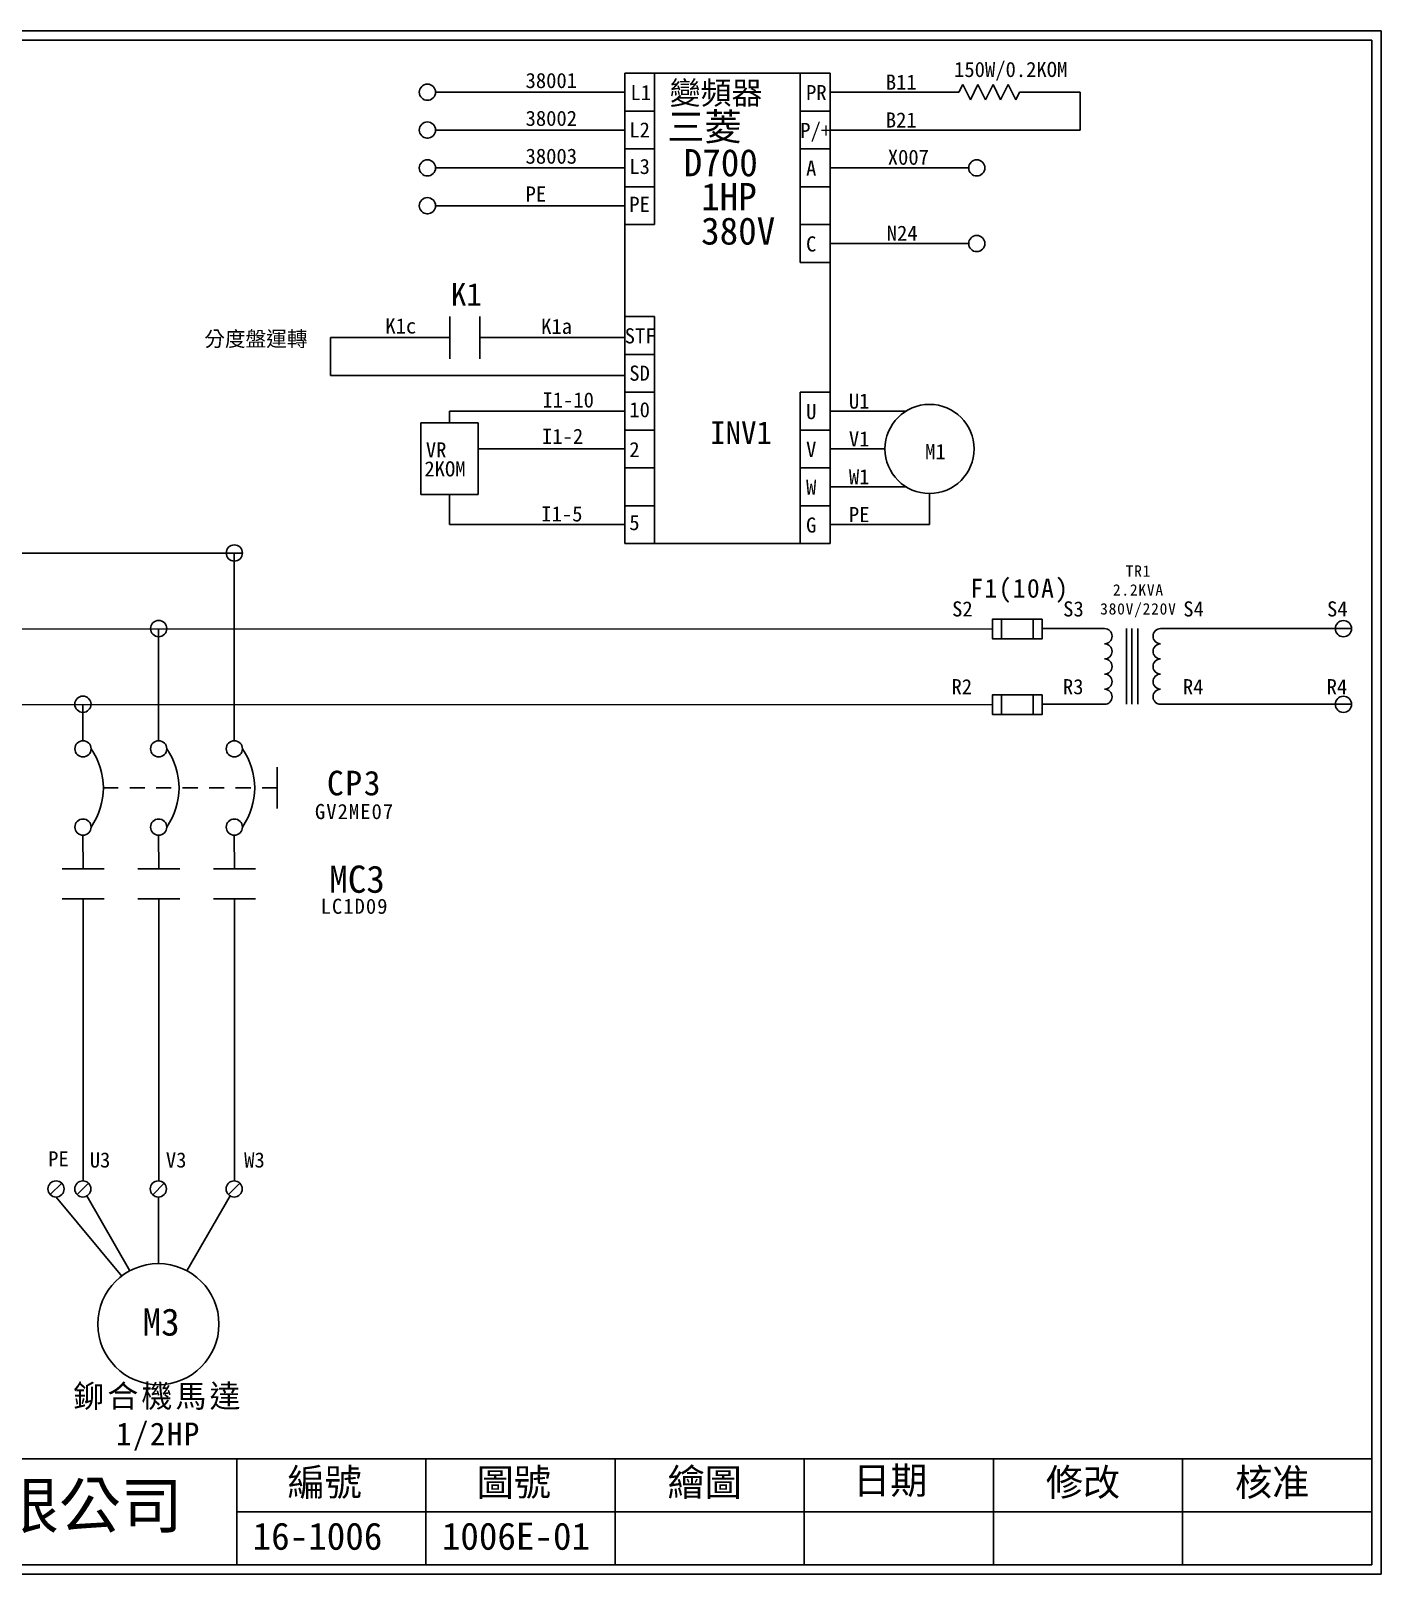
# Model space of a CAD drawing. Extents: x 10 to 297, y 3 to 207.
# Drawn here: x 118.6 to 297, y 3 to 207 of the extents above; entities that cross this region are included whole.
import ezdxf

# ---------------------------------------------------------------- set-up
doc = ezdxf.new("R2010")
doc.units = 0
doc.linetypes.add('HIDDEN9', pattern=[3.5, 2, -1.5])
doc.layers.get('0').update_dxf_attribs({"linetype": 'CONTINUOUS'})
doc.layers.add('圖框層', color=7, linetype='CONTINUOUS')
doc.layers.add('標尺寸層', color=3, linetype='CONTINUOUS')
doc.styles.add('STSL', font='kaiu.ttf')
doc.styles.add('標楷體', font='kaiu.ttf')

msp = doc.modelspace()

# ---------------------------------------------------------------- linework, layer by layer
at = {"color": 7}
for p, q in [((224.18, 201.36), (197.03, 201.36)), ((197.03, 201.36), (197.03, 196.36)), ((200.98, 196.36), (200.98, 201.36)), ((220.23, 201.36), (220.23, 196.36)), ((224.18, 139.21), (224.18, 201.36)), ((224.18, 196.36), (224.18, 201.36)), ((224.18, 198.86), (241.21, 198.86)), ((241.21, 198.86), (241.71, 199.86)), ((241.71, 199.86), (242.71, 197.86)), ((242.71, 197.86), (243.71, 199.86)), ((243.71, 199.86), (244.71, 197.86)), ((244.71, 197.86), (245.71, 199.86)), ((245.71, 199.86), (246.71, 197.86)), ((246.71, 197.86), (247.71, 199.86)), ((247.71, 199.86), (248.71, 197.86)), ((248.71, 197.86), (249.21, 198.86)), ((249.21, 198.86), (257.24, 198.86)), ((257.24, 198.86), (257.24, 193.86)), ((197.03, 196.36), (197.03, 191.36)), ((197.03, 196.36), (200.98, 196.36)), ((200.98, 191.36), (200.98, 196.36)), ((220.23, 196.36), (224.18, 196.36)), ((220.23, 196.36), (220.23, 191.36)), ((224.18, 191.36), (224.18, 196.36)), ((224.18, 193.86), (257.24, 193.86)), ((197.03, 191.36), (200.98, 191.36)), ((200.98, 186.36), (200.98, 191.36)), ((220.23, 191.36), (224.18, 191.36)), ((220.23, 191.36), (220.23, 186.36)), ((224.18, 186.36), (224.18, 191.36)), ((197.03, 189.21), (197.03, 139.21)), ((197.03, 186.36), (200.98, 186.36)), ((197.03, 186.36), (200.98, 186.36)), ((200.98, 181.36), (200.98, 186.36)), ((220.23, 186.36), (224.18, 186.36)), ((220.23, 186.36), (220.23, 181.36)), ((224.18, 181.36), (224.18, 186.36)), ((220.23, 181.36), (224.18, 181.36)), ((220.23, 181.36), (224.18, 181.36)), ((220.23, 181.36), (220.23, 176.36)), ((224.18, 176.36), (224.18, 181.36)), ((220.23, 176.36), (224.18, 176.36)), ((197.03, 169.21), (197.03, 164.21)), ((197.03, 169.21), (200.98, 169.21)), ((200.98, 164.21), (200.98, 169.21)), ((173.93, 166.43), (158.16, 166.43)), ((158.16, 166.43), (158.16, 161.43)), ((177.9, 166.43), (197.03, 166.43)), ((197.03, 164.21), (197.03, 159.21)), ((197.03, 164.21), (200.98, 164.21)), ((200.98, 159.21), (200.98, 164.21)), ((158.16, 161.43), (197.03, 161.43)), ((197.03, 159.21), (200.98, 159.21)), ((200.98, 154.21), (200.98, 159.21)), ((220.23, 159.21), (224.18, 159.21)), ((220.23, 159.21), (220.23, 154.21)), ((224.18, 154.21), (224.18, 159.21)), ((170.09, 155.16), (177.68, 155.16)), ((170.09, 145.69), (170.09, 155.16)), ((173.89, 155.16), (173.89, 156.71)), ((197.03, 156.71), (173.89, 156.71)), ((177.68, 155.16), (177.68, 145.69)), ((197.03, 154.21), (200.98, 154.21)), ((200.98, 149.21), (200.98, 154.21)), ((220.23, 154.21), (224.18, 154.21)), ((220.23, 154.21), (220.23, 149.21)), ((224.18, 149.21), (224.18, 154.21)), ((197.03, 151.71), (177.68, 151.71)), ((197.03, 149.21), (200.98, 149.21)), ((200.98, 144.21), (200.98, 149.21)), ((220.23, 149.21), (224.18, 149.21)), ((220.23, 149.21), (220.23, 144.21)), ((224.18, 144.21), (224.18, 149.21)), ((177.68, 145.69), (170.09, 145.69)), ((173.89, 145.69), (173.89, 141.71)), ((197.03, 144.21), (200.98, 144.21)), ((200.98, 139.21), (200.98, 144.21)), ((220.23, 144.21), (224.18, 144.21)), ((220.23, 144.21), (224.18, 144.21)), ((220.23, 144.21), (220.23, 139.21)), ((224.18, 139.21), (224.18, 144.21)), ((197.03, 141.71), (173.89, 141.71)), ((224.18, 139.21), (197.03, 139.21)), ((197.03, 139.21), (200.98, 139.21)), ((220.23, 139.21), (224.18, 139.21)), ((125.44, 117.94), (125.44, 113.15)), ((122.63, 54.67), (121.12, 53.16)), ((126.17, 54.67), (124.66, 53.16)), ((136.16, 54.67), (134.65, 53.15)), ((146.17, 54.67), (144.66, 53.16)), ((131.64, 43.1), (125.95, 52.99)), ((139.17, 43.1), (144.87, 53))]:
    msp.add_line(p, q, dxfattribs=at)
at = {"color": 7, "linetype": 'HIDDEN9'}
msp.add_line((151.11, 106.91), (128.13, 106.91), dxfattribs=at)
at = {"color": 7}
for centre, radius in [((170.96, 198.86), 1.07), ((170.96, 193.86), 1.07), ((170.96, 188.86), 1.07), ((243.56, 188.86), 1.07), ((170.96, 183.86), 1.07), ((243.56, 178.86), 1.07), ((145.44, 137.96), 1.07), ((135.44, 127.97), 1.07), ((292.02, 127.96), 1.07), ((125.43, 117.97), 1.07), ((292.02, 117.96), 1.07), ((125.44, 112.08), 1.07), ((135.44, 112.08), 1.07), ((145.44, 112.08), 1.07), ((125.44, 101.73), 1.07), ((135.44, 101.73), 1.07), ((145.44, 101.73), 1.07), ((121.88, 53.91), 1.07), ((125.42, 53.91), 1.07), ((135.4, 53.91), 1.07), ((145.42, 53.91), 1.07), ((135.41, 36.04), 8)]:
    msp.add_circle(centre, radius, dxfattribs=at)
for centre in [(119.08, 106.91), (129.08, 106.91), (139.08, 106.91)]:
    msp.add_arc(centre, 9.05, 325.1286, 34.8714, dxfattribs=at)
at = {"layer": '圖框層', "color": 7}
for p, q in [((297, 206.97), (10, 206.97)), ((297, 3), (297, 206.97)), ((295.75, 205.72), (11.25, 205.72)), ((295.75, 4.25), (295.75, 205.72)), ((11.25, 18.25), (295.75, 18.25)), ((145.75, 4.25), (145.75, 18.25)), ((170.75, 4.25), (170.75, 18.25)), ((195.75, 4.25), (195.75, 18.25)), ((220.75, 4.25), (220.75, 18.25)), ((245.75, 4.25), (245.75, 18.25)), ((270.75, 4.25), (270.75, 18.25)), ((145.75, 11.25), (295.75, 11.25)), ((11.25, 4.25), (295.75, 4.25)), ((10, 3), (297, 3))]:
    msp.add_line(p, q, dxfattribs=at)
at = {"layer": '標尺寸層', "color": 7}
for p, q in [((200.98, 201.36), (197.03, 201.36)), ((197.03, 198.86), (172.03, 198.86)), ((170.96, 197.79), (170.96, 197.72)), ((197.03, 193.86), (172.03, 193.86)), ((170.96, 192.79), (170.96, 192.72)), ((197.03, 186.36), (197.03, 191.36)), ((170.96, 187.79), (170.96, 187.72)), ((197.03, 188.86), (172.03, 188.86)), ((224.18, 188.86), (242.49, 188.86)), ((243.56, 187.79), (243.56, 187.72)), ((197.03, 181.36), (197.03, 186.36)), ((197.03, 183.86), (172.03, 183.86)), ((170.96, 182.79), (170.96, 182.72)), ((200.98, 181.36), (197.03, 181.36)), ((224.18, 178.86), (242.49, 178.86)), ((243.56, 177.79), (243.56, 177.72)), ((173.93, 169.21), (173.93, 163.64)), ((177.9, 169.21), (177.9, 163.64)), ((197.03, 159.21), (197.03, 154.21)), ((224.18, 156.71), (234.21, 156.71)), ((197.03, 154.21), (197.03, 149.21)), ((224.18, 151.71), (231.43, 151.71)), ((197.03, 149.21), (197.03, 144.21)), ((224.18, 146.71), (234.21, 146.71)), ((237.32, 145.82), (237.32, 141.71)), ((197.03, 144.21), (197.03, 139.21)), ((224.18, 141.71), (237.32, 141.71)), ((146.51, 137.94), (44.37, 137.96)), ((145.43, 136.89), (145.43, 136.83)), ((145.44, 137.94), (145.44, 113.15)), ((251.01, 129.22), (246.83, 129.22)), ((245.65, 127.91), (35.44, 127.96)), ((135.43, 126.9), (135.43, 126.83)), ((135.44, 127.94), (135.44, 113.15)), ((251.01, 126.61), (246.83, 126.61)), ((260.45, 127.96), (252.19, 127.96)), ((263.35, 127.96), (263.35, 117.96)), ((264.07, 127.96), (264.07, 117.96)), ((264.84, 127.96), (264.84, 117.96)), ((267.86, 127.96), (293.09, 127.96)), ((292.01, 126.89), (292.01, 126.82)), ((251.01, 119.22), (246.82, 119.22)), ((245.65, 117.91), (25.44, 117.96)), ((125.43, 116.9), (125.43, 116.83)), ((251.01, 116.61), (246.82, 116.61)), ((260.45, 117.96), (252.19, 117.96)), ((267.86, 117.96), (293.09, 117.96)), ((292.01, 116.89), (292.01, 116.82)), ((151.11, 109.64), (151.11, 104.18)), ((125.44, 100.66), (125.46, 96.22)), ((135.44, 100.66), (135.45, 96.22)), ((145.44, 100.66), (145.46, 96.22)), ((122.67, 96.22), (128.24, 96.22)), ((132.67, 96.22), (138.24, 96.22)), ((142.67, 96.22), (148.24, 96.22)), ((122.67, 92.24), (128.24, 92.24)), ((125.46, 92.24), (125.47, 54.98)), ((132.67, 92.24), (138.24, 92.24)), ((135.46, 92.24), (135.47, 54.98)), ((142.67, 92.24), (148.24, 92.24)), ((145.46, 92.24), (145.47, 54.98)), ((121.88, 52.84), (130.56, 42.4)), ((135.41, 44.04), (135.4, 52.84))]:
    msp.add_line(p, q, dxfattribs=at)
for points in [[(246.83, 129.22), (246.83, 126.61), (245.65, 126.61), (245.65, 129.22)], [(252.19, 129.22), (252.19, 126.61), (251.01, 126.61), (251.01, 129.22)], [(246.82, 119.22), (246.82, 116.61), (245.65, 116.61), (245.65, 119.22)], [(252.19, 119.22), (252.19, 116.61), (251.01, 116.61), (251.01, 119.22)]]:
    msp.add_lwpolyline(points, close=True, dxfattribs=at)
msp.add_circle((237.32, 151.71), 5.89, dxfattribs=at)
for centre, start, end in [((260.45, 126.96), 270, 90), ((267.86, 126.96), 90, 270), ((260.45, 124.96), 270, 90), ((267.86, 124.96), 90, 270), ((260.45, 122.96), 270, 90), ((267.86, 122.96), 90, 270), ((260.45, 120.96), 270, 90), ((267.86, 120.96), 90, 270), ((260.45, 118.96), 270, 90), ((267.86, 118.96), 90, 270)]:
    msp.add_arc(centre, 1, start, end, dxfattribs=at)

# ---------------------------------------------------------------- texts
at = {"color": 7, "attachment_point": 2, "style": '標楷體'}
for s, insert, char_height, width in [('\\pt5;{\\T1.1;F1(10A)}', (249.25, 134.55), 2.5, 13.3484), ('\\pt4.875;{\\T1.1;TR1\\P2.2KVA\\P380V/220V}', (264.92, 136.33), 1.5, 17.6312), ('\\pt6.5;{\\T1.1;CP3}', (161.33, 109.18), 3.25, 20.4577), ('\\pt4;{\\T1.1;GV2ME07}', (161.33, 104.79), 2, 20.4577), ('\\pt4;{\\T1.1;LC1D09}', (161.33, 92.27), 2, 20.4577), ('{\\T1.1;鉚合機馬達\\P1/2HP}', (135.41, 28.04), 3, 27.9333)]:
    msp.add_mtext(s, dxfattribs=dict(at, insert=insert, char_height=char_height, width=width))
at = {"layer": '圖框層', "color": 7, "style": 'STSL'}
for s, height, p in [('150W/0.2KOM', 2, (240.56, 200.87)), ('38001', 2, (183.93, 199.41)), ('變頻器', 3, (202.96, 197.27)), ('B11', 2, (231.54, 199.19)), ('L1', 2, (197.8, 197.81)), ('PR', 2, (221, 197.81)), ('38002', 2, (183.93, 194.41)), ('三菱', 3.6, (202.66, 192.49)), ('B21', 2, (231.54, 194.19)), ('L2', 2, (197.64, 192.88)), ('P/+', 2, (220.23, 192.81)), ('38003', 2, (183.93, 189.41)), ('L3', 2, (197.64, 188.05)), ('D700', 3.6, (204.83, 187.75)), ('A', 2, (221, 187.81)), ('X007', 2, (231.8, 189.27)), ('PE', 2, (183.93, 184.41)), ('1HP', 3.6, (207.13, 183.27)), ('PE', 2, (197.64, 183.05)), ('380V', 3.6, (207.13, 178.72)), ('C', 2, (221, 177.81)), ('N24', 2, (231.66, 179.23)), ('K1', 3, (174.07, 170.64)), ('分度盤運轉', 2, (141.47, 165.26)), ('K1c', 2, (165.4, 166.97)), ('K1a', 2, (185.99, 166.92)), ('STF', 2, (197.03, 165.66)), ('SD', 2, (197.64, 160.73)), ('I1-10', 2, (186.16, 157.19)), ('10', 2, (197.64, 155.9)), ('U', 2, (221, 155.66)), ('U1', 2, (226.66, 157.04)), ('INV1', 3, (208.33, 152.38)), ('I1-2', 2, (186.1, 152.38)), ('V1', 2, (226.66, 152.04)), ('VR', 2, (170.75, 150.59)), ('2', 2, (197.64, 150.63)), ('V', 2, (221, 150.66)), ('M1', 2, (236.74, 150.36)), ('2KOM', 2, (170.56, 148.08)), ('W1', 2, (226.66, 147.04)), ('W', 2, (221, 145.66)), ('I1-5', 2, (186.01, 142.13)), ('5', 2, (197.64, 140.98)), ('PE', 2, (226.66, 142.04)), ('G', 2, (221, 140.66)), ('S2', 2, (240.3, 129.57)), ('S3', 2, (254.98, 129.57)), ('S4', 2, (270.85, 129.57)), ('S4', 2, (289.85, 129.57)), ('R2', 2, (240.22, 119.29)), ('R3', 2, (254.94, 119.29)), ('R4', 2, (270.8, 119.29)), ('R4', 2, (289.8, 119.29)), ('MC3', 3.6, (157.99, 93.05)), ('PE', 2, (120.83, 56.89)), ('U3', 2, (126.33, 56.74)), ('V3', 2, (136.39, 56.74)), ('W3', 2, (146.74, 56.74)), ('M3', 3.6, (133.32, 34.52)), ('編號', 3.6, (152.47, 13.34)), ('圖號', 3.6, (177.47, 13.34)), ('繪圖', 3.6, (202.69, 13.34)), ('日期', 3.6, (227.22, 13.59)), ('修改', 3.6, (252.69, 13.34)), ('核准', 3.6, (277.69, 13.34)), ('泓陞自動化科技有限公司', 6, (48.6, 9.08)), ('16-1006', 3.6, (147.86, 6.22)), ('1006E-01', 3.6, (172.86, 6.22))]:
    msp.add_text(s, height=height, dxfattribs=at).set_placement(p)

doc.saveas('drawing.dxf')
